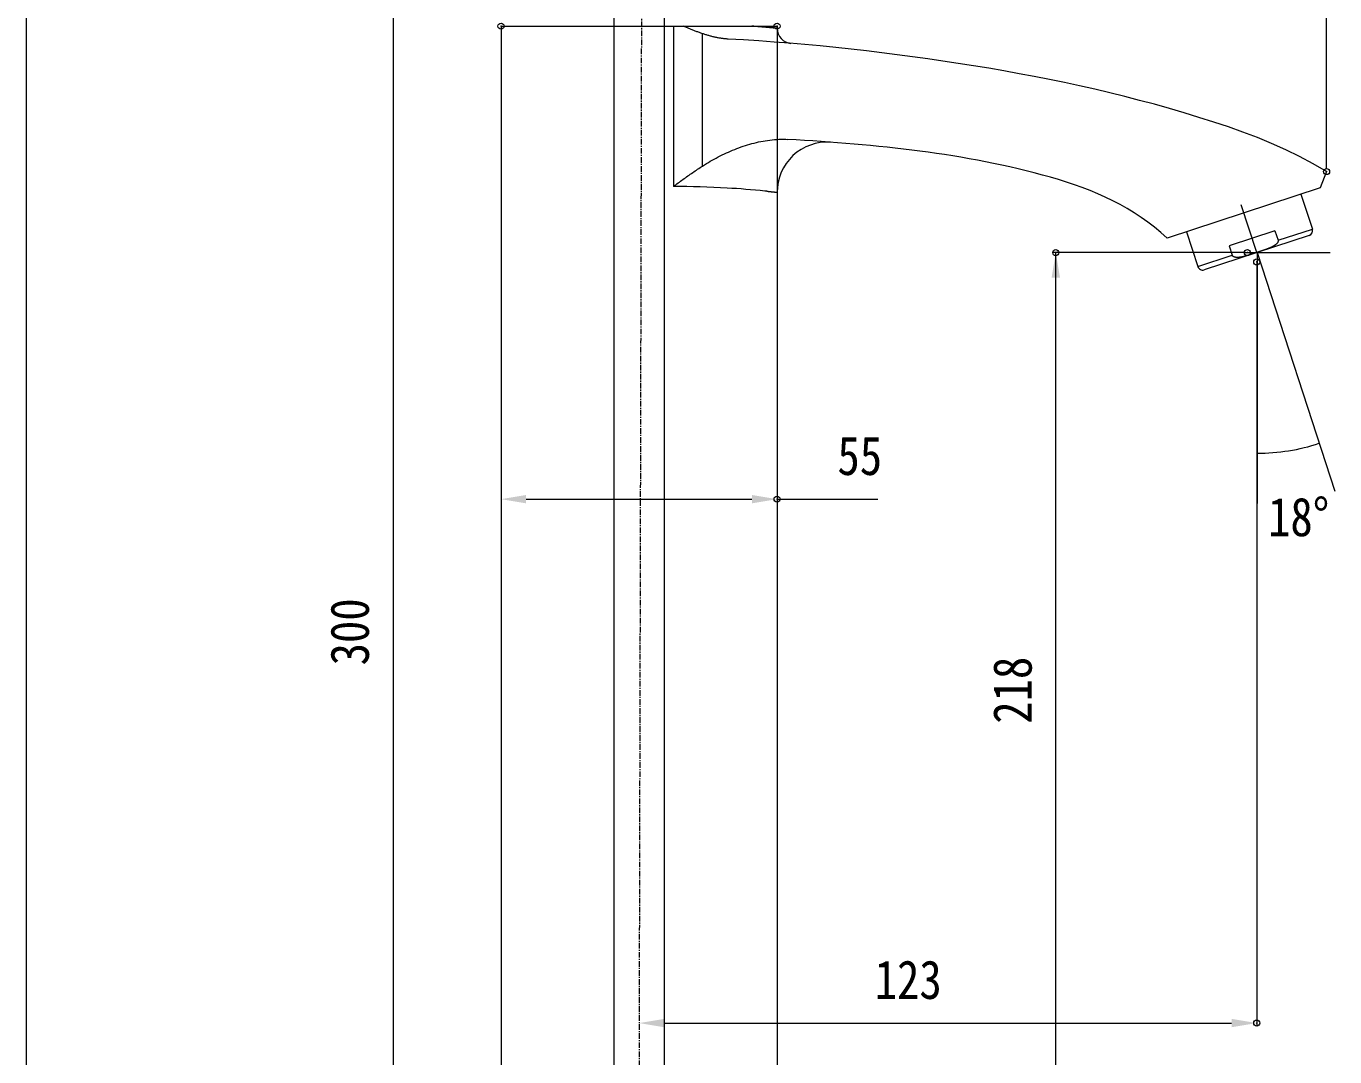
# Model space of a CAD drawing. Units: millimetres, scale not verified. Extents: x -426 to 426, y -295 to 295.
# Drawn here: x -246.1 to 14.6, y -37.8 to 167.5 of the extents above; entities that cross this region are included whole.
import ezdxf
from ezdxf.enums import TextEntityAlignment as Align

# ---------------------------------------------------------------- set-up
doc = ezdxf.new("R2010")
doc.units = ezdxf.units.MM
doc.header["$LTSCALE"] = 3
doc.header["$PDMODE"] = 32
doc.header["$PDSIZE"] = 1.2
doc.linetypes.add('USER1', pattern=[0.6, 0.375, -0.075, 0.075, -0.075])
doc.layers.add('0-0_0', color=7, linetype='Continuous', lineweight=15)
doc.layers.add('0-B_02___PRT_ALL_AXES', color=7, linetype='Continuous', lineweight=15)
doc.styles.add('ＭＳ ゴシック', font='')
doc.styles.get('ＭＳ ゴシック').set_extended_font_data('MS Gothic')

msp = doc.modelspace()

# ---------------------------------------------------------------- linework, layer by layer
at = {"layer": '0-0_0'}
for p, q in [((12.975, 139.057), (12.975, 252.632)), ((-173.029, 204.538), (-173.029, -60.328)), ((-129.019, 197.538), (-129.019, -66.462)), ((-119.019, 197.538), (-119.019, -66.462)), ((-151.519, 167.538), (-96.519, 167.538)), ((-151.519, 167.538), (-151.519, -66.462)), ((-151.519, 167.038), (-151.519, 72.796)), ((-117.174, 167.538), (-117.174, 135.606)), ((-96.519, 167.538), (-96.519, 167.104)), ((-96.519, 167.038), (-96.519, 72.796)), ((-111.359, 139.673), (-111.359, 166.037)), ((-103.225, 164.795), (-106.292, 164.971)), ((-96.519, 164.439), (-96.519, -66.462)), ((-94.805, 144.997), (-94.354, 144.977)), ((12.975, 138.557), (11.674, 135.308)), ((11.674, 135.308), (-18.769, 125.317)), ((-0.959, 122.427), (-4.049, 131.937)), ((9.492, 125.857), (-11.411, 118.996)), ((2.662, 126.773), (-6.451, 123.781)), ((2.662, 126.773), (3.286, 124.872)), ((3.286, 124.872), (10.131, 127.119)), ((-6.451, 123.781), (-5.828, 121.881)), ((-3.316, 122.427), (-41.487, 122.427)), ((-40.987, -61.462), (-40.987, 122.427)), ((-12.673, 119.635), (-5.828, 121.881)), ((-3.316, 122.427), (13.652, 122.427)), ((-0.959, 120.569), (-0.959, -31.597)), ((-0.883, 122.452), (-0.883, 72.452)), ((-0.844, 122.464), (14.606, 74.911)), ((-146.519, 73.296), (-101.519, 73.296)), ((-96.519, 73.296), (-76.45, 73.296)), ((-246.123, -29.992), (-246.123, -59.992)), ((-119.019, -31.097), (-5.959, -31.097))]:
    msp.add_line(p, q, dxfattribs=at)
at = {"layer": '0-0_0', "linetype": 'USER1'}
msp.add_line((-124.085, -95.462), (-123.33, 235.774), dxfattribs=at)
at = {"layer": '0-0_0'}
for points in [[(-51.572, 234.875), (-246.123, 234.875), (-246.123, -29.992)], [(-111.359, 166.037), (-111.521, 166.093), (-111.683, 166.149), (-111.844, 166.206), (-112.005, 166.264), (-112.166, 166.322), (-112.326, 166.381), (-112.486, 166.441), (-112.646, 166.502), (-112.806, 166.563), (-112.965, 166.625), (-113.125, 166.687), (-113.284, 166.75), (-113.443, 166.814), (-113.601, 166.878), (-113.76, 166.942), (-113.918, 167.007), (-114.076, 167.072), (-114.234, 167.138), (-114.392, 167.204), (-114.55, 167.27), (-114.707, 167.337), (-114.865, 167.404), (-115.022, 167.471), (-115.179, 167.538)], [(-100.271, 167.436), (-100.319, 167.44), (-100.367, 167.444), (-100.415, 167.448), (-100.463, 167.452), (-100.511, 167.456), (-100.56, 167.46), (-100.608, 167.464), (-100.656, 167.468), (-100.704, 167.472), (-100.752, 167.476), (-100.8, 167.48), (-100.848, 167.484), (-100.896, 167.488), (-100.945, 167.492), (-100.993, 167.495), (-101.041, 167.499), (-101.089, 167.503), (-101.137, 167.507), (-101.185, 167.511), (-101.233, 167.515), (-101.282, 167.519), (-101.33, 167.523), (-101.378, 167.527), (-101.426, 167.53), (-101.474, 167.534), (-101.522, 167.538)], [(-98.394, 167.275), (-98.442, 167.279), (-98.49, 167.284), (-98.539, 167.288), (-98.587, 167.292), (-98.635, 167.296), (-98.683, 167.3), (-98.731, 167.305), (-98.779, 167.309), (-98.827, 167.313), (-98.875, 167.317), (-98.923, 167.321), (-98.972, 167.326), (-99.02, 167.33), (-99.068, 167.334), (-99.116, 167.338), (-99.164, 167.342), (-99.212, 167.346), (-99.26, 167.351), (-99.308, 167.355), (-99.356, 167.359), (-99.405, 167.363), (-99.453, 167.367), (-99.501, 167.371), (-99.549, 167.375), (-99.597, 167.379), (-99.645, 167.383), (-99.693, 167.388), (-99.741, 167.392), (-99.79, 167.396), (-99.838, 167.4), (-99.886, 167.404), (-99.934, 167.408), (-99.982, 167.412), (-100.03, 167.416), (-100.078, 167.42), (-100.126, 167.424), (-100.175, 167.428), (-100.223, 167.432), (-100.271, 167.436)], [(-96.519, 167.104), (-96.567, 167.107), (-96.615, 167.113), (-96.663, 167.118), (-96.711, 167.122), (-96.759, 167.126), (-96.807, 167.131), (-96.855, 167.135), (-96.903, 167.14), (-96.951, 167.144), (-97, 167.149), (-97.048, 167.153), (-97.096, 167.157), (-97.144, 167.162), (-97.192, 167.166), (-97.24, 167.171), (-97.288, 167.175), (-97.336, 167.18), (-97.384, 167.184), (-97.432, 167.188), (-97.48, 167.193), (-97.528, 167.197), (-97.577, 167.202), (-97.625, 167.206), (-97.673, 167.21), (-97.721, 167.215), (-97.769, 167.219), (-97.817, 167.223), (-97.865, 167.228), (-97.913, 167.232), (-97.961, 167.236), (-98.009, 167.241), (-98.058, 167.245), (-98.106, 167.249), (-98.154, 167.254), (-98.202, 167.258), (-98.25, 167.262), (-98.298, 167.266), (-98.346, 167.271), (-98.394, 167.275)], [(-106.292, 164.971), (-106.454, 164.981), (-106.616, 164.993), (-106.777, 165.006), (-106.939, 165.022), (-107.1, 165.039), (-107.261, 165.058), (-107.422, 165.079), (-107.583, 165.101), (-107.744, 165.125), (-107.904, 165.151), (-108.064, 165.178), (-108.224, 165.206), (-108.384, 165.236), (-108.543, 165.268), (-108.703, 165.301), (-108.861, 165.335), (-109.02, 165.37), (-109.178, 165.407), (-109.336, 165.445), (-109.493, 165.484), (-109.651, 165.524), (-109.808, 165.565), (-109.964, 165.608), (-110.121, 165.651), (-110.277, 165.696), (-110.432, 165.742), (-110.588, 165.788), (-110.743, 165.836), (-110.897, 165.885), (-111.052, 165.935), (-111.206, 165.985), (-111.359, 166.037)], [(12.975, 138.557), (10.313, 140.129), (7.595, 141.581), (4.828, 142.927), (2.018, 144.177), (-0.829, 145.341), (-3.706, 146.432), (-6.608, 147.46), (-9.528, 148.436), (-12.46, 149.372), (-15.401, 150.271), (-18.352, 151.135), (-21.312, 151.965), (-24.281, 152.761), (-27.257, 153.526), (-30.241, 154.26), (-33.233, 154.963), (-36.231, 155.638), (-39.236, 156.285), (-42.247, 156.906), (-45.264, 157.5), (-48.286, 158.07), (-51.313, 158.616), (-54.345, 159.14), (-57.381, 159.642), (-60.42, 160.123), (-63.463, 160.586), (-66.509, 161.029), (-69.558, 161.454), (-72.61, 161.859), (-75.664, 162.245), (-78.72, 162.611), (-81.778, 162.957), (-84.838, 163.283), (-87.899, 163.588), (-90.962, 163.872), (-94.027, 164.136), (-97.092, 164.377), (-100.158, 164.597), (-103.225, 164.795)], [(-111.359, 139.673), (-110.978, 139.914), (-110.594, 140.151), (-110.207, 140.383), (-109.818, 140.611), (-109.426, 140.834), (-109.031, 141.053), (-108.634, 141.267), (-108.235, 141.477), (-107.834, 141.682), (-107.43, 141.883), (-107.024, 142.079), (-106.616, 142.271), (-106.206, 142.457), (-105.794, 142.638), (-105.379, 142.815), (-104.962, 142.985), (-104.542, 143.151), (-104.12, 143.311), (-103.695, 143.465), (-103.267, 143.613), (-102.836, 143.755), (-102.403, 143.891), (-101.967, 144.02), (-101.529, 144.142), (-101.089, 144.258), (-100.647, 144.366), (-100.203, 144.466), (-99.758, 144.559), (-99.311, 144.644), (-98.863, 144.72), (-98.414, 144.789), (-97.964, 144.848), (-97.513, 144.898), (-97.062, 144.939), (-96.611, 144.971), (-96.159, 144.992), (-95.707, 145.004), (-95.256, 145.006), (-94.805, 144.997)], [(-79.541, 143.89), (-81.186, 144.036), (-82.83, 144.176), (-84.475, 144.31), (-86.121, 144.437), (-87.766, 144.558), (-89.413, 144.673), (-91.059, 144.781), (-92.707, 144.882), (-94.354, 144.977)], [(-18.769, 125.317), (-20.036, 126.419), (-21.324, 127.474), (-22.636, 128.481), (-23.974, 129.438), (-25.341, 130.345), (-26.741, 131.2), (-28.171, 132.005), (-29.632, 132.762), (-31.119, 133.474), (-32.63, 134.144), (-34.163, 134.774), (-35.714, 135.368), (-37.282, 135.928), (-38.864, 136.456), (-40.457, 136.956), (-42.058, 137.431), (-43.665, 137.883), (-45.276, 138.315), (-46.889, 138.728), (-48.505, 139.122), (-50.123, 139.499), (-51.743, 139.859), (-53.366, 140.202), (-54.991, 140.529), (-56.617, 140.841), (-58.246, 141.137), (-59.876, 141.42), (-61.508, 141.688), (-63.141, 141.943), (-64.776, 142.186), (-66.413, 142.416), (-68.05, 142.635), (-69.689, 142.843), (-71.329, 143.04), (-72.97, 143.228), (-74.612, 143.406), (-76.254, 143.575), (-77.897, 143.736), (-79.541, 143.89)], [(-117.174, 135.606), (-116.936, 135.782), (-116.698, 135.957), (-116.46, 136.132), (-116.221, 136.307), (-115.982, 136.481), (-115.743, 136.655), (-115.504, 136.829), (-115.264, 137.002), (-115.024, 137.174), (-114.783, 137.346), (-114.542, 137.518), (-114.3, 137.689), (-114.058, 137.859), (-113.816, 138.028), (-113.573, 138.197), (-113.33, 138.364), (-113.085, 138.531), (-112.841, 138.697), (-112.596, 138.863), (-112.35, 139.027), (-112.103, 139.19), (-111.856, 139.352), (-111.608, 139.513), (-111.359, 139.673)], [(-98.571, 134.654), (-98.55, 134.652), (-98.528, 134.65), (-98.507, 134.648), (-98.485, 134.646), (-98.464, 134.643), (-98.443, 134.641), (-98.421, 134.639), (-98.4, 134.637), (-98.378, 134.635), (-98.357, 134.633), (-98.336, 134.63), (-98.314, 134.628), (-98.293, 134.626), (-98.272, 134.624), (-98.25, 134.622), (-98.229, 134.62), (-98.207, 134.617), (-98.186, 134.615), (-98.165, 134.613), (-98.143, 134.611), (-98.122, 134.609), (-98.1, 134.607), (-98.079, 134.604), (-98.058, 134.602), (-98.036, 134.6), (-98.015, 134.598), (-97.994, 134.596), (-97.972, 134.593), (-97.951, 134.591), (-97.929, 134.589), (-97.908, 134.587), (-97.887, 134.585), (-97.865, 134.582), (-97.844, 134.58), (-97.822, 134.578), (-97.801, 134.576), (-97.78, 134.574), (-97.758, 134.571), (-97.737, 134.569)], [(-97.737, 134.569), (-97.716, 134.567), (-97.694, 134.565), (-97.673, 134.562), (-97.651, 134.56), (-97.63, 134.558), (-97.609, 134.556), (-97.587, 134.554), (-97.566, 134.551), (-97.545, 134.549), (-97.523, 134.547), (-97.502, 134.545), (-97.48, 134.542), (-97.459, 134.54), (-97.438, 134.538), (-97.416, 134.536), (-97.395, 134.533), (-97.374, 134.531), (-97.352, 134.529), (-97.331, 134.526), (-97.309, 134.524), (-97.288, 134.522), (-97.267, 134.52), (-97.245, 134.517), (-97.224, 134.515), (-97.202, 134.513), (-97.181, 134.51), (-97.16, 134.508), (-97.138, 134.506), (-97.117, 134.504), (-97.096, 134.501), (-97.074, 134.499), (-97.053, 134.497), (-97.032, 134.495), (-97.01, 134.492), (-96.989, 134.49), (-96.968, 134.488), (-96.946, 134.485), (-96.925, 134.483), (-96.904, 134.481)], [(-96.904, 134.481), (-96.882, 134.479), (-96.861, 134.476), (-96.839, 134.474), (-96.818, 134.471), (-96.796, 134.469), (-96.775, 134.467), (-96.753, 134.464), (-96.732, 134.462), (-96.71, 134.459), (-96.689, 134.457), (-96.668, 134.455), (-96.647, 134.453), (-96.626, 134.451), (-96.605, 134.448), (-96.582, 134.445), (-96.56, 134.443), (-96.542, 134.443), (-96.519, 134.439)], [(-0.538, 122.565), (-0.577, 122.552), (-0.615, 122.54), (-0.653, 122.527), (-0.691, 122.514), (-0.73, 122.502), (-0.768, 122.489), (-0.806, 122.477), (-0.844, 122.464), (-0.883, 122.452), (-0.921, 122.439), (-0.959, 122.427), (-0.998, 122.414), (-1.036, 122.401), (-1.074, 122.389), (-1.112, 122.376), (-1.151, 122.364), (-1.189, 122.351), (-1.227, 122.339), (-1.265, 122.326), (-1.304, 122.314), (-1.342, 122.301), (-1.38, 122.288), (-1.418, 122.276), (-1.457, 122.263), (-1.495, 122.251), (-1.533, 122.238), (-1.571, 122.226), (-1.61, 122.213), (-1.648, 122.201), (-1.686, 122.188), (-1.725, 122.176), (-1.763, 122.163), (-1.801, 122.151), (-1.839, 122.138), (-1.878, 122.126), (-1.916, 122.114), (-1.954, 122.101), (-1.993, 122.089), (-2.031, 122.077)], [(0.948, 123.07), (0.911, 123.057), (0.873, 123.043), (0.835, 123.029), (0.797, 123.016), (0.759, 123.002), (0.721, 122.989), (0.683, 122.975), (0.645, 122.962), (0.607, 122.949), (0.569, 122.935), (0.531, 122.922), (0.493, 122.909), (0.455, 122.896), (0.417, 122.883), (0.379, 122.87), (0.34, 122.857), (0.302, 122.844), (0.264, 122.831), (0.226, 122.818), (0.188, 122.805), (0.15, 122.793), (0.111, 122.78), (0.073, 122.767), (0.035, 122.754), (-0.003, 122.741), (-0.041, 122.729), (-0.08, 122.716), (-0.118, 122.703), (-0.156, 122.691), (-0.194, 122.678), (-0.232, 122.665), (-0.271, 122.653), (-0.309, 122.64), (-0.347, 122.628), (-0.385, 122.615), (-0.424, 122.602), (-0.462, 122.59), (-0.5, 122.577), (-0.538, 122.565)], [(2.382, 123.708), (2.347, 123.688), (2.312, 123.668), (2.276, 123.648), (2.241, 123.629), (2.206, 123.61), (2.17, 123.591), (2.134, 123.573), (2.098, 123.555), (2.062, 123.537), (2.026, 123.519), (1.99, 123.501), (1.954, 123.484), (1.917, 123.467), (1.881, 123.449), (1.844, 123.433), (1.807, 123.416), (1.771, 123.399), (1.734, 123.383), (1.697, 123.367), (1.66, 123.351), (1.623, 123.335), (1.586, 123.319), (1.549, 123.304), (1.512, 123.288), (1.474, 123.273), (1.437, 123.258), (1.4, 123.243), (1.362, 123.228), (1.325, 123.213), (1.287, 123.198), (1.25, 123.184), (1.212, 123.169), (1.175, 123.155), (1.137, 123.141), (1.099, 123.126), (1.062, 123.112), (1.024, 123.098), (0.986, 123.084), (0.948, 123.07)], [(3.286, 124.872), (3.296, 124.833), (3.303, 124.793), (3.306, 124.753), (3.305, 124.712), (3.301, 124.672), (3.293, 124.632), (3.283, 124.593), (3.27, 124.555), (3.255, 124.518), (3.238, 124.481), (3.219, 124.445), (3.199, 124.411), (3.177, 124.377), (3.154, 124.344), (3.13, 124.311), (3.105, 124.28), (3.079, 124.249), (3.052, 124.219), (3.025, 124.189), (2.997, 124.161), (2.968, 124.132), (2.938, 124.105), (2.908, 124.078), (2.878, 124.051), (2.847, 124.026), (2.816, 124), (2.784, 123.975), (2.752, 123.951), (2.719, 123.927), (2.687, 123.903), (2.654, 123.88), (2.621, 123.857), (2.587, 123.835), (2.553, 123.813), (2.519, 123.791), (2.485, 123.77), (2.451, 123.749), (2.416, 123.728), (2.382, 123.708)], [(-5.093, 121.469), (-5.133, 121.474), (-5.173, 121.479), (-5.213, 121.486), (-5.253, 121.493), (-5.292, 121.501), (-5.331, 121.511), (-5.37, 121.521), (-5.409, 121.533), (-5.447, 121.546), (-5.484, 121.561), (-5.521, 121.577), (-5.558, 121.594), (-5.593, 121.614), (-5.627, 121.635), (-5.66, 121.658), (-5.692, 121.684), (-5.721, 121.711), (-5.749, 121.741), (-5.773, 121.773), (-5.795, 121.807), (-5.813, 121.844), (-5.828, 121.881)], [(-3.539, 121.637), (-3.578, 121.628), (-3.617, 121.619), (-3.656, 121.61), (-3.695, 121.601), (-3.735, 121.593), (-3.774, 121.584), (-3.814, 121.576), (-3.853, 121.568), (-3.893, 121.56), (-3.932, 121.552), (-3.972, 121.545), (-4.011, 121.537), (-4.051, 121.53), (-4.091, 121.523), (-4.13, 121.517), (-4.17, 121.511), (-4.21, 121.505), (-4.25, 121.499), (-4.29, 121.493), (-4.33, 121.488), (-4.37, 121.483), (-4.41, 121.479), (-4.45, 121.475), (-4.49, 121.471), (-4.53, 121.468), (-4.57, 121.464), (-4.61, 121.462), (-4.651, 121.46), (-4.691, 121.458), (-4.731, 121.456), (-4.771, 121.455), (-4.812, 121.455), (-4.852, 121.455), (-4.892, 121.456), (-4.932, 121.457), (-4.973, 121.459), (-5.013, 121.462), (-5.053, 121.465), (-5.093, 121.469)], [(-2.031, 122.077), (-2.069, 122.064), (-2.108, 122.052), (-2.146, 122.04), (-2.184, 122.027), (-2.223, 122.015), (-2.261, 122.003), (-2.3, 121.991), (-2.338, 121.979), (-2.376, 121.967), (-2.415, 121.955), (-2.453, 121.943), (-2.492, 121.931), (-2.53, 121.919), (-2.569, 121.907), (-2.607, 121.895), (-2.646, 121.884), (-2.684, 121.872), (-2.723, 121.86), (-2.762, 121.849), (-2.8, 121.837), (-2.839, 121.826), (-2.877, 121.815), (-2.916, 121.804), (-2.955, 121.792), (-2.993, 121.781), (-3.032, 121.77), (-3.071, 121.759), (-3.11, 121.749), (-3.149, 121.738), (-3.187, 121.727), (-3.226, 121.717), (-3.265, 121.707), (-3.304, 121.696), (-3.343, 121.686), (-3.382, 121.676), (-3.421, 121.666), (-3.46, 121.657), (-3.499, 121.647), (-3.539, 121.637)]]:
    msp.add_lwpolyline(points, dxfattribs=at)
for centre, radius, start, end in [((-93.519, 167.104), 3, 180, 265.2559), ((-86.519, 134.439), 10, 86.20425, 180), ((-117.457, -50.447), 186.053, 86.61529, 89.91286), ((-117.891, -58.542), 194.16, 84.40737, 86.62844), ((-118.343, -63.519), 199.157, 84.30235, 84.41752), ((-0.921, 122.439), 40, 270.0548, 288.11536)]:
    msp.add_arc(centre, radius, start, end, dxfattribs=at)
for p in [(-151.519, 167.538), (-96.519, 167.538), (12.975, 138.557), (-40.987, 122.427), (-2.816, 122.427), (-0.959, 120.569), (-96.519, 73.296), (-0.959, -31.097)]:
    msp.add_point(p, dxfattribs=at)
for points in [[(-41.821, 117.427), (-40.154, 117.427), (-40.987, 122.427)], [(-146.519, 74.129), (-146.519, 72.462), (-151.519, 73.296)], [(-101.519, 74.129), (-101.519, 72.462), (-96.519, 73.296)], [(-119.019, -30.264), (-119.019, -31.93), (-124.019, -31.097)], [(-5.959, -30.264), (-5.959, -31.93), (-0.959, -31.097)]]:
    msp.add_solid(points, dxfattribs=at)
at = {"layer": '0-B_02___PRT_ALL_AXES'}
for p, q in [((7.854, 134.055), (10.131, 127.119)), ((-14.949, 126.571), (-12.673, 119.635)), ((9.492, 125.857), (-11.411, 118.996))]:
    msp.add_line(p, q, dxfattribs=at)
for centre, start, end in [((9.18, 126.807), 288.17, 18.17), ((-11.723, 119.947), 198.17, 288.17)]:
    msp.add_arc(centre, 1, start, end, dxfattribs=at)

# ---------------------------------------------------------------- texts
at = {"layer": '0-0_0', "style": 'ＭＳ ゴシック', "width": 0.85}
for s, p in [('55', (-84.492, 75.796)), ('18°', (1.304, 63.606)), ('123', (-77.065, -28.597))]:
    msp.add_text(s, height=7.698, dxfattribs=at).set_placement(p, align=Align.BOTTOM_LEFT)
for s, p in [('300', (-175.529, 40.177)), ('218', (-43.487, 28.55))]:
    msp.add_text(s, height=7.698, rotation=90, dxfattribs=at).set_placement(p, align=Align.BOTTOM_LEFT)

doc.saveas('drawing.dxf')
